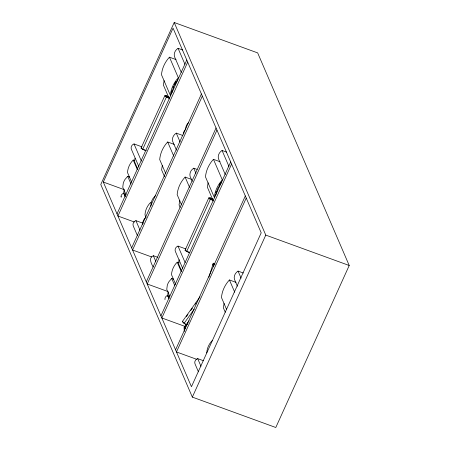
<?xml version="1.0" encoding="UTF-8"?>
<svg xmlns="http://www.w3.org/2000/svg" width="450" height="450" viewBox="0 0 450 450"><rect width="100%" height="100%" fill="white"/><g stroke="black" fill="none" stroke-linecap="round" stroke-linejoin="round"><path stroke-width="0.67" d="M187.948 323.381L184.573 327.814L184.736 330.019M206.752 352.912C206.949 348.21 209.109 343.654 212.439 340.358M120.949 196.892L121.005 196.352A4.427 4.101 -23.3 0 1 121.899 194.377L123.739 192.943L125.443 196.909M121.657 197.151L121.714 196.611M185.715 128.396L185.816 127.592A8.893 8.561 -66.7 0 1 186.947 124.532L188.438 122.642M171.332 93.302L171.506 92.261M171.512 93.712L173.762 86.344L177.885 79.65M215.505 195.874L217.755 188.499L221.878 181.811M171.63 91.738L171.872 90.692M164.109 80.584L163.384 85.044L169.374 98.955M162.321 165.392L161.595 169.858L164.588 176.811M179.769 200.469L179.044 204.93L180.135 207.461M208.102 182.739L207.382 187.206L213.368 201.111M224.083 303.368L223.363 307.834L225.27 312.255M215.871 192.847L216.343 191.256M208.901 277.217L213.306 263.211L214.667 263.526M213.536 264.707L213.834 263.773L215.201 264.094M172.918 87.508L173.362 86.456M174.206 22.5L100.783 184.506L192.341 397.103L275.794 427.5L349.217 265.494L257.659 52.898L174.206 22.5L265.77 235.097L349.217 265.494M103.303 182.047L173.059 28.142L261.202 232.819L191.447 386.719L103.303 182.047L124.29 189.692M145.929 150.604L142.661 149.417L141.064 148.089L164.784 95.749L165.735 95.574L168.351 96.531M142.661 149.417L166.382 97.076L164.784 95.749M117.022 213.902L186.778 60.002M187.695 62.123L117.939 216.028L134.336 222.002M131.659 247.888L201.414 93.983M202.331 96.109L132.57 250.009L151.594 256.939M146.295 281.869L216.051 127.963M216.962 130.089L147.206 283.989L168.193 291.634M189.922 252.765L186.654 251.572L185.062 250.245L208.783 197.91L209.734 197.736L212.344 198.686M212.726 198.951L210.094 197.994L209.441 199.041M186.654 251.572L210.375 199.232L208.783 197.91M160.926 315.849L230.681 161.944M231.598 164.07L161.843 317.976L185.451 326.576M175.562 349.83L245.317 195.93M246.234 198.051L176.479 351.956L196.808 359.359M192.341 397.103L265.77 235.097M213.834 263.773L213.862 265.556M141.064 148.089L141.429 147.898M141.885 148.275L141.947 148.635M185.062 250.245L185.681 250.048M174.336 84.381L176.062 81.45M219.459 184.562L220.056 183.606M200.031 296.82L182.447 321.412A4.427 0.911 35.6 0 0 182.784 322.194L186.396 324.934M220.376 183.156L221.018 182.256M186.311 316.704L187.942 314.426M190.794 310.438L192.42 308.16M195.272 304.172L196.088 303.036M183.999 323.46L194.186 309.223M189.135 320.749L184.039 327.431L184.303 331.537M213.306 263.211L212.828 264.532L213.581 266.276M169.459 57.178C164.998 61.954 162.039 68.226 161.488 74.756L170.353 95.338C170.904 88.813 173.863 82.536 178.324 77.766L169.459 57.178L176.062 59.586M174.274 144.394L167.67 141.986C163.209 146.762 160.251 153.034 159.699 159.564L165.797 173.717M191.722 179.471L185.119 177.064C180.658 181.839 177.705 188.111 177.154 194.642L181.586 204.936M213.452 159.334C208.991 164.109 206.038 170.381 205.487 176.912L214.352 197.499C214.903 190.969 217.856 184.697 222.317 179.921L213.452 159.334L220.056 161.741M236.042 282.369L229.433 279.962C224.977 284.738 222.019 291.009 221.468 297.54L226.457 309.122M134.539 160.498L133.222 160.02C129.892 163.316 127.727 167.873 127.53 172.575L131.664 182.171M179.19 262.896L177.216 262.176C173.886 265.477 171.726 270.028 171.529 274.731L175.663 284.332M129.673 177.041L127.71 176.327L125.01 179.443A15.272 14.152 -23.3 0 0 123.261 183.296L122.771 187.222L126.096 194.946M155.796 195.232L153.09 198.349A15.272 14.152 -23.3 0 0 151.341 202.202L150.857 206.128M173.672 279.197L171.709 278.483L169.003 281.604A15.272 14.152 -23.3 0 0 167.259 285.457L166.77 289.384L169.819 296.46M145.811 217.401L144.197 219.161A8.893 8.235 -23.3 0 0 142.903 222.024L142.689 224.291M185.456 129.611L184.641 130.416A4.427 4.101 -23.3 0 0 183.746 132.396L183.791 134.027M167.608 296.426L167.94 296.196M182.514 321.317L182.818 321.238M141.896 146.812L134.027 143.944C131.777 144.664 130.359 147.352 131.496 149.535L138.892 166.714M143.128 223.279L135.911 220.646C133.661 221.366 132.244 224.055 133.38 226.237L137.492 235.783M157.956 257.394L153.366 255.724C148.196 257.512 151.335 264.082 153.298 267.041M185.895 248.968L178.02 246.099C175.77 246.819 174.358 249.508 175.489 251.691L182.616 268.234M203.58 360.776L197.679 358.622C195.429 359.342 194.012 362.031 195.148 364.213L198.433 371.846M210.094 197.994C208.316 198.647 213.041 200.216 213.244 200.154M181.282 72.383L174.403 56.413A7.847 7.273 -23.3 0 1 178.076 48.313L182.678 49.989M168.733 96.795C163.26 94.073 166.236 97.903 169.245 97.993M166.382 97.076L169.65 98.269M166.275 97.121L168.238 97.836M176.468 150.165L172.614 141.227A7.847 7.273 -23.3 0 1 176.287 133.127L182.863 135.517M225.276 174.538L218.402 158.574A7.847 7.273 -23.3 0 1 222.069 150.474L226.671 152.151M146.183 150.57L142.644 149.214M192.268 181.406L190.069 176.299A7.847 7.273 -23.3 0 1 193.736 168.199L197.027 169.397M210.375 199.232L213.643 200.424M210.274 199.277L212.231 199.991M189.523 252.489L185.946 250.796M237.409 286.228L234.382 279.202A7.847 7.273 -23.3 0 1 238.056 271.102L243.315 273.015M185.934 324.489L183.414 322.582A4.427 0.911 35.6 0 1 183.077 321.941M184.573 327.814L185.513 328.438M178.076 48.313L184.95 64.282M222.069 150.474L228.949 166.438M193.736 168.199L195.936 173.306M238.056 271.102L241.082 278.123M176.287 133.127L180.135 142.065M185.119 177.064L189.551 187.357M229.433 279.962L234.697 292.185M167.67 141.986L173.762 156.139M134.027 143.944L141.424 161.123M178.02 246.099L185.147 262.648M137.734 169.11L134.679 162.011L134.809 159.013A8.893 8.235 -23.3 0 1 135.034 158.259M181.457 270.619L178.678 264.173L178.808 261.169A8.893 8.235 -23.3 0 1 179.319 259.684M133.222 160.02L137.357 169.616M177.216 262.176L181.35 271.778M151.498 204.3L150.671 202.376C147.341 205.678 145.181 210.229 144.984 214.931L146.087 217.491M127.71 176.327L131.034 184.044M171.709 278.483L174.757 285.559M153.366 255.724L155.829 261.45M197.679 358.622L200.97 366.261M135.911 220.646L140.023 230.192M169.166 298.423L167.732 295.099L165.893 296.533A4.427 4.101 -23.3 0 0 164.998 298.513L164.959 299.599M123.947 194.04L124.774 195.958M167.754 295.757L168.767 298.114M168.058 295.858L167.856 293.681A4.427 4.101 -23.3 0 1 168.429 292.157M124.065 193.697L123.862 191.52A4.427 4.101 -23.3 0 1 124.436 190.001"/></g></svg>
